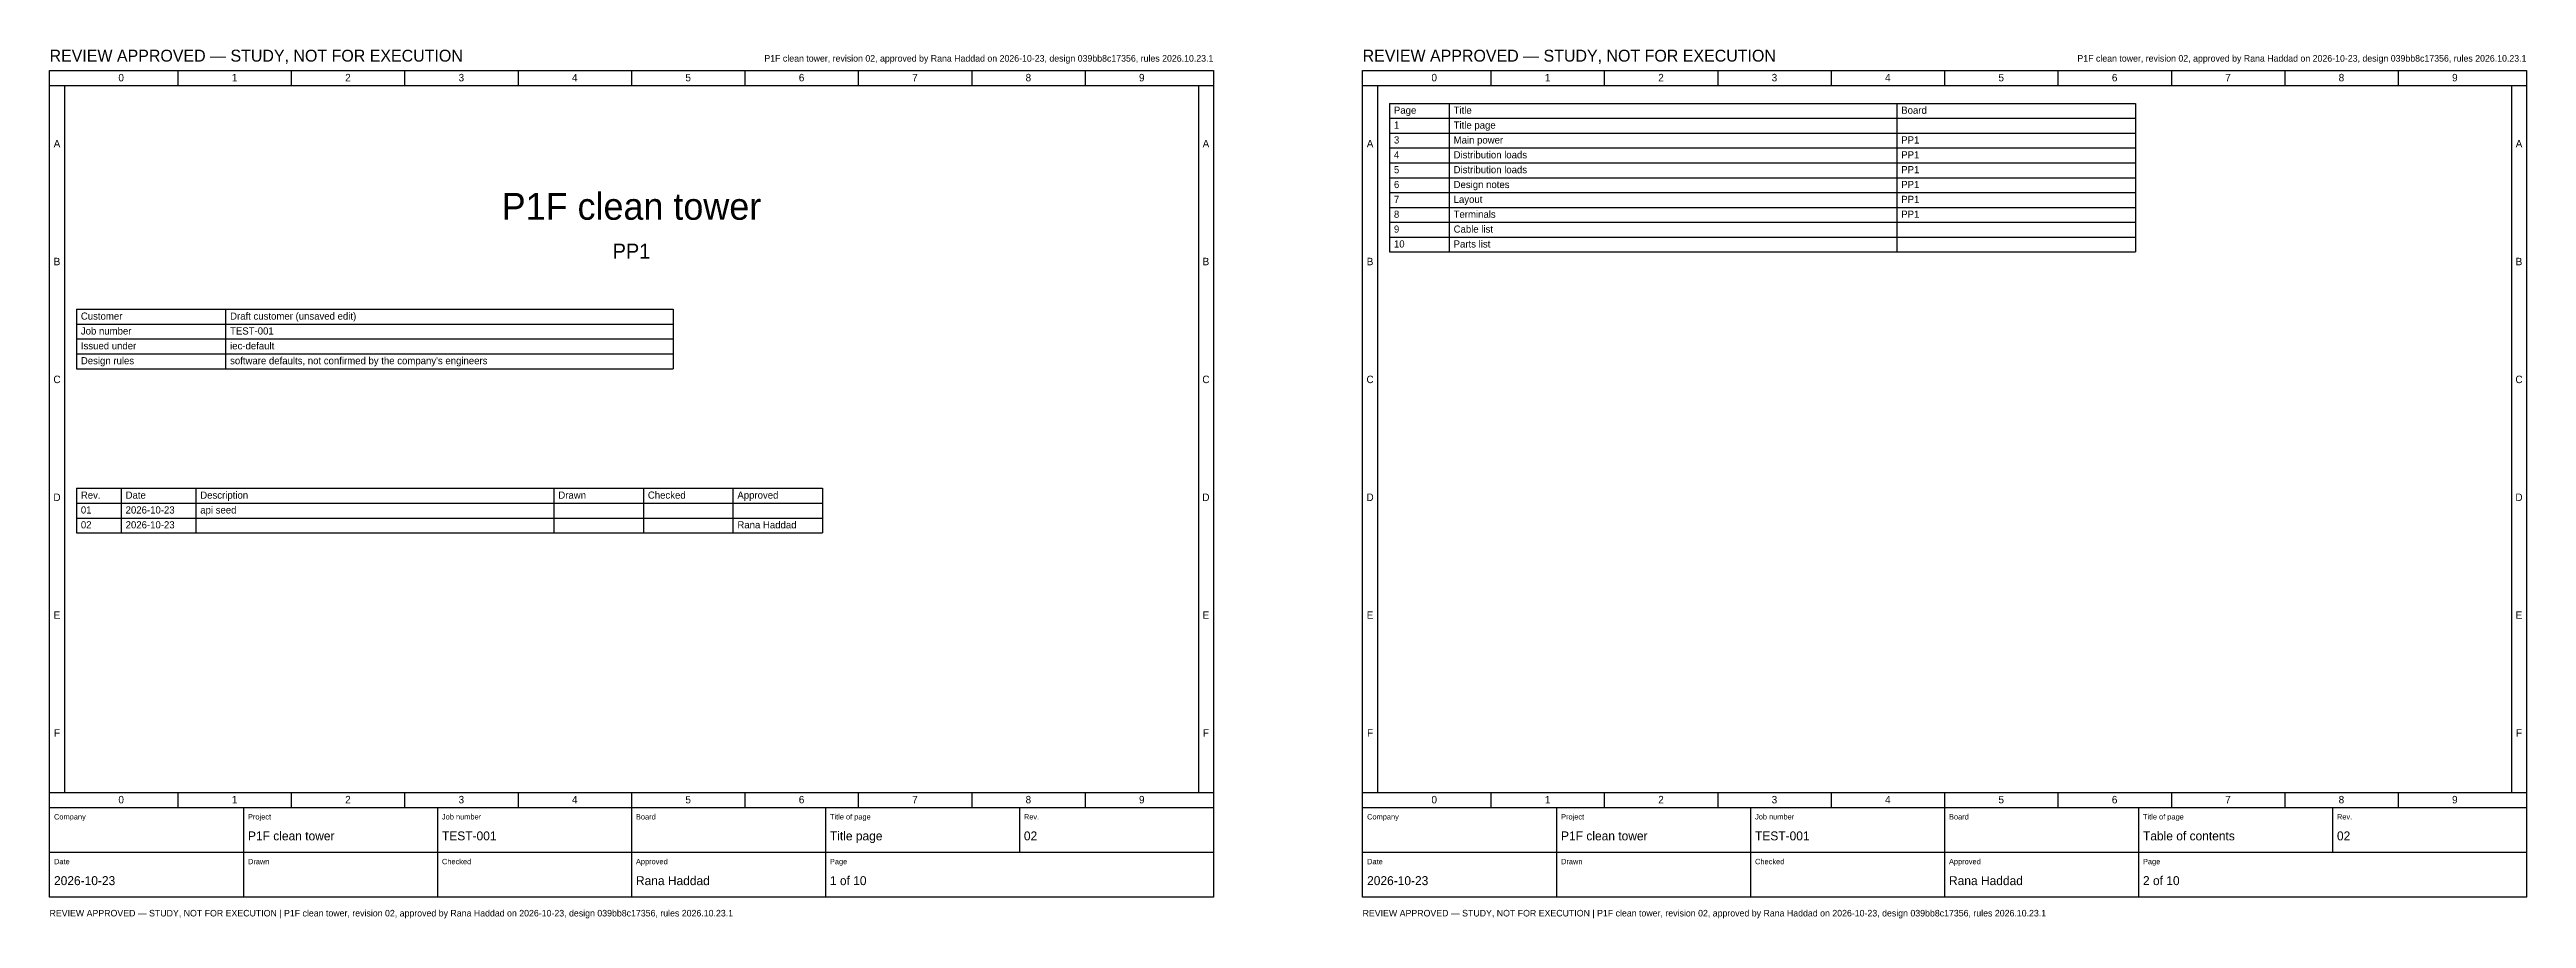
# Model space of a CAD drawing. Header units: millimetres. Extents: x 20 to 4810, y 3 to 294.
# Drawn here: x 20 to 850, y 3 to 294 of the extents above; entities that cross this region are included whole.
import ezdxf
from ezdxf.enums import TextEntityAlignment as Align

# ---------------------------------------------------------------- set-up
doc = ezdxf.new("R2010")
doc.units = ezdxf.units.MM
for name, color, linetype in [('FRAME', 7, 'CONTINUOUS'), ('SYMBOLS', 7, 'CONTINUOUS'), ('TEXT', 7, 'CONTINUOUS')]:
    doc.layers.add(name, color=color, linetype=linetype)

msp = doc.modelspace()

# ---------------------------------------------------------------- linework, layer by layer
at = {"layer": 'FRAME'}
for points in [[(20, 287), (410, 287), (410, 10), (20, 10)], [(460, 287), (850, 287), (850, 10), (460, 10)]]:
    msp.add_lwpolyline(points, close=True, dxfattribs=at)
at = {"layer": 'SYMBOLS'}
for p, q in [((63, 287), (63, 282)), ((101, 287), (101, 282)), ((139, 287), (139, 282)), ((177, 287), (177, 282)), ((215, 287), (215, 282)), ((253, 287), (253, 282)), ((291, 287), (291, 282)), ((329, 287), (329, 282)), ((367, 287), (367, 282)), ((503, 287), (503, 282)), ((541, 287), (541, 282)), ((579, 287), (579, 282)), ((617, 287), (617, 282)), ((655, 287), (655, 282)), ((693, 287), (693, 282)), ((731, 287), (731, 282)), ((769, 287), (769, 282)), ((807, 287), (807, 282)), ((20, 282), (410, 282)), ((25, 282), (25, 45)), ((405, 282), (405, 45)), ((460, 282), (850, 282)), ((465, 282), (465, 45)), ((469, 276), (719, 276)), ((469, 276), (469, 226.2)), ((489, 276), (489, 226.2)), ((639, 276), (639, 226.2)), ((719, 276), (719, 226.2)), ((845, 282), (845, 45)), ((469, 271.02), (719, 271.02)), ((469, 266.04), (719, 266.04)), ((469, 261.06), (719, 261.06)), ((469, 256.08), (719, 256.08)), ((469, 251.1), (719, 251.1)), ((469, 246.12), (719, 246.12)), ((469, 241.14), (719, 241.14)), ((469, 236.16), (719, 236.16)), ((469, 231.18), (719, 231.18)), ((469, 226.2), (719, 226.2)), ((29, 207), (229, 207)), ((29, 207), (29, 187.08)), ((29, 202.02), (229, 202.02)), ((79, 207), (79, 187.08)), ((229, 207), (229, 187.08)), ((29, 197.04), (229, 197.04)), ((29, 192.06), (229, 192.06)), ((29, 187.08), (229, 187.08)), ((29, 147), (279, 147)), ((29, 147), (29, 132.06)), ((29, 142.02), (279, 142.02)), ((44, 147), (44, 132.06)), ((69, 147), (69, 132.06)), ((189, 147), (189, 132.06)), ((219, 147), (219, 132.06)), ((249, 147), (249, 132.06)), ((279, 147), (279, 132.06)), ((29, 137.04), (279, 137.04)), ((29, 132.06), (279, 132.06)), ((20, 45), (410, 45)), ((63, 45), (63, 40)), ((101, 45), (101, 40)), ((139, 45), (139, 40)), ((177, 45), (177, 40)), ((215, 45), (215, 40)), ((253, 45), (253, 40)), ((291, 45), (291, 40)), ((329, 45), (329, 40)), ((367, 45), (367, 40)), ((460, 45), (850, 45)), ((503, 45), (503, 40)), ((541, 45), (541, 40)), ((579, 45), (579, 40)), ((617, 45), (617, 40)), ((655, 45), (655, 40)), ((693, 45), (693, 40)), ((731, 45), (731, 40)), ((769, 45), (769, 40)), ((807, 45), (807, 40)), ((20, 40), (410, 40)), ((85, 40), (85, 25)), ((150, 40), (150, 25)), ((215, 40), (215, 25)), ((280, 40), (280, 25)), ((345, 40), (345, 25)), ((460, 40), (850, 40)), ((525, 40), (525, 25)), ((590, 40), (590, 25)), ((655, 40), (655, 25)), ((720, 40), (720, 25)), ((785, 40), (785, 25)), ((20, 25), (410, 25)), ((85, 25), (85, 10)), ((150, 25), (150, 10)), ((215, 25), (215, 10)), ((280, 25), (280, 10)), ((460, 25), (850, 25)), ((525, 25), (525, 10)), ((590, 25), (590, 10)), ((655, 25), (655, 10)), ((720, 25), (720, 10))]:
    msp.add_line(p, q, dxfattribs=at)

# ---------------------------------------------------------------- texts
at = {"layer": 'TEXT'}
for s, height, p in [('REVIEW APPROVED — STUDY, NOT FOR EXECUTION', 4, (20, 290)), ('REVIEW APPROVED — STUDY, NOT FOR EXECUTION', 4, (460, 290)), ('Page', 2.4, (470.5, 272.52)), ('Title', 2.4, (490.5, 272.52)), ('Board', 2.4, (640.5, 272.52)), ('1', 2.4, (470.5, 267.54)), ('Title page', 2.4, (490.5, 267.54)), ('4', 2.4, (470.5, 257.58)), ('3', 2.4, (470.5, 262.56)), ('Main power', 2.4, (490.5, 262.56)), ('Distribution loads', 2.4, (490.5, 257.58)), ('PP1', 2.4, (640.5, 262.56)), ('PP1', 2.4, (640.5, 257.58)), ('5', 2.4, (470.5, 252.6)), ('6', 2.4, (470.5, 247.62)), ('Distribution loads', 2.4, (490.5, 252.6)), ('Design notes', 2.4, (490.5, 247.62)), ('PP1', 2.4, (640.5, 252.6)), ('PP1', 2.4, (640.5, 247.62)), ('7', 2.4, (470.5, 242.64)), ('Layout', 2.4, (490.5, 242.64)), ('PP1', 2.4, (640.5, 242.64)), ('8', 2.4, (470.5, 237.66)), ('9', 2.4, (470.5, 232.68)), ('Terminals', 2.4, (490.5, 237.66)), ('Cable list', 2.4, (490.5, 232.68)), ('PP1', 2.4, (640.5, 237.66)), ('10', 2.4, (470.5, 227.7)), ('Parts list', 2.4, (490.5, 227.7)), ('Job number', 2.4, (30.5, 198.54)), ('Customer', 2.4, (30.5, 203.52)), ('TEST-001', 2.4, (80.5, 198.54)), ('Draft customer (unsaved edit)', 2.4, (80.5, 203.52)), ('Design rules', 2.4, (30.5, 188.58)), ('Issued under', 2.4, (30.5, 193.56)), ("software defaults, not confirmed by the company's engineers", 2.4, (80.5, 188.58)), ('iec-default', 2.4, (80.5, 193.56)), ('Rev.', 2.4, (30.5, 143.52)), ('Date', 2.4, (45.5, 143.52)), ('Description', 2.4, (70.5, 143.52)), ('Drawn', 2.4, (190.5, 143.52)), ('Checked', 2.4, (220.5, 143.52)), ('Approved', 2.4, (250.5, 143.52)), ('01', 2.4, (30.5, 138.54)), ('02', 2.4, (30.5, 133.56)), ('2026-10-23', 2.4, (45.5, 138.54)), ('2026-10-23', 2.4, (45.5, 133.56)), ('api seed', 2.4, (70.5, 138.54)), ('Rana Haddad', 2.4, (250.5, 133.56)), ('Company', 1.8, (21.5, 36)), ('Project', 1.8, (86.5, 36)), ('Job number', 1.8, (151.5, 36)), ('Board', 1.8, (216.5, 36)), ('Title of page', 1.8, (281.5, 36)), ('Rev.', 1.8, (346.5, 36)), ('Company', 1.8, (461.5, 36)), ('Project', 1.8, (526.5, 36)), ('Job number', 1.8, (591.5, 36)), ('Board', 1.8, (656.5, 36)), ('Title of page', 1.8, (721.5, 36)), ('Rev.', 1.8, (786.5, 36)), ('P1F clean tower', 3, (86.5, 29)), ('TEST-001', 3, (151.5, 29)), ('Title page', 3, (281.5, 29)), ('02', 3, (346.5, 29)), ('P1F clean tower', 3, (526.5, 29)), ('TEST-001', 3, (591.5, 29)), ('Table of contents', 3, (721.5, 29)), ('02', 3, (786.5, 29)), ('Date', 1.8, (21.5, 21)), ('2026-10-23', 3, (21.5, 14)), ('Drawn', 1.8, (86.5, 21)), ('Checked', 1.8, (151.5, 21)), ('Approved', 1.8, (216.5, 21)), ('Rana Haddad', 3, (216.5, 14)), ('Page', 1.8, (281.5, 21)), ('1 of 10', 3, (281.5, 14)), ('Date', 1.8, (461.5, 21)), ('2026-10-23', 3, (461.5, 14)), ('Drawn', 1.8, (526.5, 21)), ('Checked', 1.8, (591.5, 21)), ('Approved', 1.8, (656.5, 21)), ('Rana Haddad', 3, (656.5, 14)), ('Page', 1.8, (721.5, 21)), ('2 of 10', 3, (721.5, 14)), ('REVIEW APPROVED — STUDY, NOT FOR EXECUTION | P1F clean tower, revision 02, approved by Rana Haddad on 2026-10-23, design 039bb8c17356, rules 2026.10.23.1', 2.2, (20, 3.5)), ('REVIEW APPROVED — STUDY, NOT FOR EXECUTION | P1F clean tower, revision 02, approved by Rana Haddad on 2026-10-23, design 039bb8c17356, rules 2026.10.23.1', 2.2, (460, 3.5))]:
    msp.add_text(s, height=height, dxfattribs=at).set_placement(p)
for p in [(410, 290), (850, 290)]:
    msp.add_text('P1F clean tower, revision 02, approved by Rana Haddad on 2026-10-23, design 039bb8c17356, rules 2026.10.23.1', height=2.2, dxfattribs=at).set_placement(p, align=Align.RIGHT)
for s, height, p in [('0', 2.5, (44, 283.4)), ('1', 2.5, (82, 283.4)), ('2', 2.5, (120, 283.4)), ('3', 2.5, (158, 283.4)), ('4', 2.5, (196, 283.4)), ('5', 2.5, (234, 283.4)), ('6', 2.5, (272, 283.4)), ('7', 2.5, (310, 283.4)), ('8', 2.5, (348, 283.4)), ('9', 2.5, (386, 283.4)), ('0', 2.5, (484, 283.4)), ('1', 2.5, (522, 283.4)), ('2', 2.5, (560, 283.4)), ('3', 2.5, (598, 283.4)), ('4', 2.5, (636, 283.4)), ('5', 2.5, (674, 283.4)), ('6', 2.5, (712, 283.4)), ('7', 2.5, (750, 283.4)), ('8', 2.5, (788, 283.4)), ('9', 2.5, (826, 283.4)), ('A', 2.5, (22.5, 261.25)), ('A', 2.5, (407.5, 261.25)), ('A', 2.5, (462.5, 261.25)), ('A', 2.5, (847.5, 261.25)), ('P1F clean tower', 9, (215, 237)), ('B', 2.5, (22.5, 221.75)), ('PP1', 5, (215, 224)), ('B', 2.5, (407.5, 221.75)), ('B', 2.5, (462.5, 221.75)), ('B', 2.5, (847.5, 221.75)), ('C', 2.5, (22.5, 182.25)), ('C', 2.5, (407.5, 182.25)), ('C', 2.5, (462.5, 182.25)), ('C', 2.5, (847.5, 182.25)), ('D', 2.5, (22.5, 142.75)), ('D', 2.5, (407.5, 142.75)), ('D', 2.5, (462.5, 142.75)), ('D', 2.5, (847.5, 142.75)), ('E', 2.5, (22.5, 103.25)), ('E', 2.5, (407.5, 103.25)), ('E', 2.5, (462.5, 103.25)), ('E', 2.5, (847.5, 103.25)), ('F', 2.5, (22.5, 63.75)), ('F', 2.5, (407.5, 63.75)), ('F', 2.5, (462.5, 63.75)), ('F', 2.5, (847.5, 63.75)), ('0', 2.5, (44, 41.4)), ('1', 2.5, (82, 41.4)), ('2', 2.5, (120, 41.4)), ('3', 2.5, (158, 41.4)), ('4', 2.5, (196, 41.4)), ('5', 2.5, (234, 41.4)), ('6', 2.5, (272, 41.4)), ('7', 2.5, (310, 41.4)), ('8', 2.5, (348, 41.4)), ('9', 2.5, (386, 41.4)), ('0', 2.5, (484, 41.4)), ('1', 2.5, (522, 41.4)), ('2', 2.5, (560, 41.4)), ('3', 2.5, (598, 41.4)), ('4', 2.5, (636, 41.4)), ('5', 2.5, (674, 41.4)), ('6', 2.5, (712, 41.4)), ('7', 2.5, (750, 41.4)), ('8', 2.5, (788, 41.4)), ('9', 2.5, (826, 41.4))]:
    msp.add_text(s, height=height, dxfattribs=at).set_placement(p, align=Align.CENTER)

doc.saveas('drawing.dxf')
